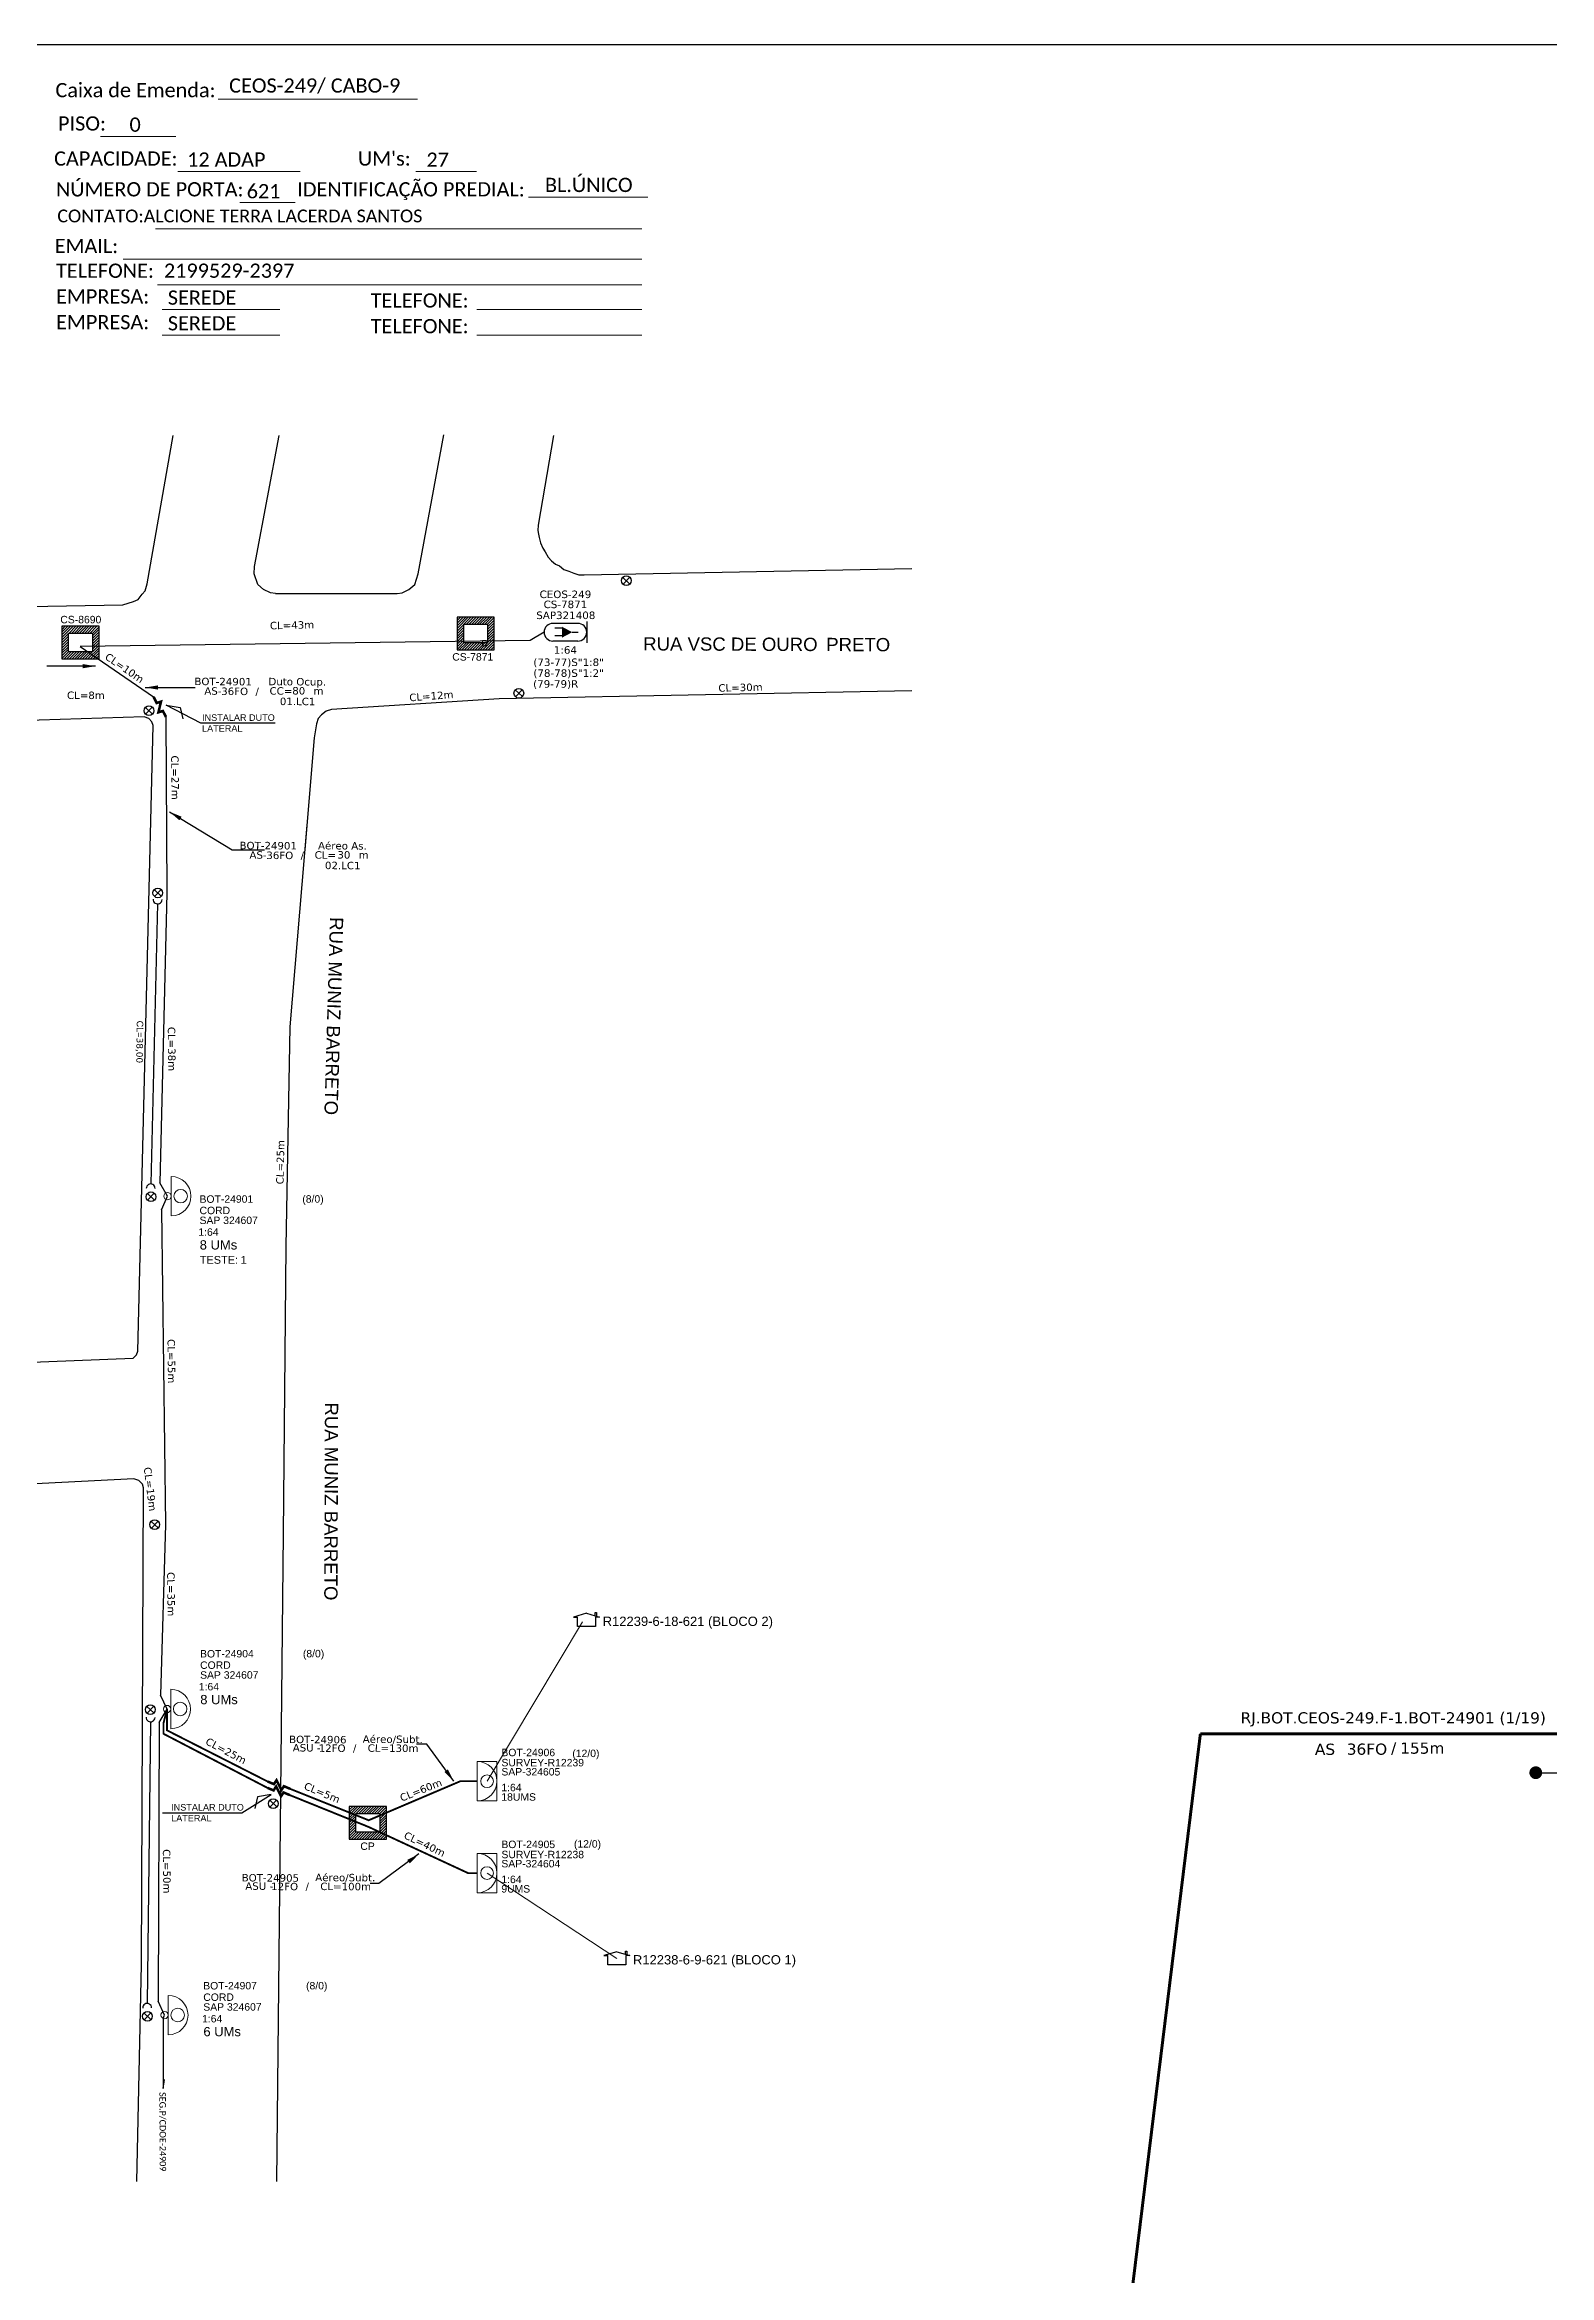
# Model space of a CAD drawing. Header units: metres. Extents: x 0 to 2138, y 0 to 691.
# Drawn here: x 1246.1 to 1479.2, y 345.6 to 691.3 of the extents above; entities that cross this region are included whole.
import ezdxf
from ezdxf.enums import TextEntityAlignment as Align

# ---------------------------------------------------------------- set-up
doc = ezdxf.new("R2010")
doc.units = ezdxf.units.M
for name, color, linetype in [('10.1-Caixas Subterrâneas', 5, 'Continuous'), ('20.4-CEOS', 1, 'Continuous'), ('CAP a instalar', 1, 'Continuous'), ('CDO_POSTE', 1, 'Continuous'), ('Comprimeto de lance', 255, 'Continuous'), ('DROP DE CLIENTE', 140, 'Continuous'), ('label_cabos', 7, 'Continuous'), ('QUADRA', 7, 'Continuous'), ('SETA', 7, 'Continuous'), ('Subida Lateral', 5, 'Continuous'), ('surveys', 7, 'Continuous'), ('surveys legendas', 7, 'Continuous')]:
    doc.layers.add(name, color=color, linetype=linetype)
for name, color, linetype, lineweight in [("20.0-LEGENDA DOS CDO'S", 1, 'Continuous', 0), ('20.1-CDO_INTERIOR', 1, 'Continuous', 0), ('20.2-CDO_POSTE', 1, 'Continuous', 5), ('20.6-CORDOALHA_SUPORTE', 7, 'Continuous', 25), ('40.1-ETIQUETAS', 1, 'Continuous', 20), ('CORDOALHA_SUPORTE', 7, 'Continuous', 25), ('Segmento Logradouro Texto', 252, 'Continuous', 0)]:
    doc.layers.add(name, color=color, linetype=linetype, lineweight=lineweight)
doc.styles.add('ARIAL', font='arial.ttf')
doc.styles.add('DIGICADE', font='arial.ttf')
doc.styles.add('ROMANS', font='arial.ttf')
doc.styles.add('siredit', font='verdana.ttf')
doc.styles.get("Standard").update_dxf_attribs({"font": 'arial.ttf'})
doc.styles.add('WMF-Calibri0', font='calibri.ttf')
doc.linetypes.add('FENCELINE1', pattern='A,0.25,-0.1,[133,ltypeshp.shx,S=0.1,R=0,X=-0.1,Y=0],-0.1,1', length=1.45)
doc.dimstyles.new('CC', dxfattribs={"dimtxt": 1, "dimasz": 2, "dimexe": 0.18, "dimexo": 0.0625, "dimgap": 0.09, "dimtad": 0, "dimdec": 0, "dimrnd": 1, "dimzin": 0, "dimdsep": 46, "dimtxsty": 'siredit', "dimblk": 'NONE', "dimcen": 0, "dimse1": 1, "dimse2": 1, "dimsd1": 1, "dimsd2": 1, "dimclrt": 7, "dimadec": 0, "dimazin": 0, "dimtfac": 1, "dimtdec": 0, "dimtofl": 0, "dimtmove": 0, "dimatfit": 3, "dimfxl": 0, "dimtolj": 1, "dimtzin": 0, "dimarcsym": 0})
doc.dimstyles.get("Standard").update_dxf_attribs({"dimtxt": 0.18, "dimasz": 0.18, "dimexe": 0.18, "dimexo": 0.0625, "dimgap": 0.09, "dimtad": 0, "dimtih": 1, "dimtoh": 1, "dimdec": 4, "dimzin": 0, "dimdsep": 46, "dimtxsty": 'Standard', "dimcen": 0.09, "dimadec": 0, "dimazin": 0, "dimtfac": 1, "dimtdec": 4, "dimtofl": 0, "dimtmove": 0, "dimatfit": 3, "dimfxl": 0, "dimtolj": 1, "dimtzin": 0, "dimarcsym": 0})

# ---------------------------------------------------------------- blocks, each defined once
blk = doc.blocks.new('POLE_POLE')
at = {"color": 1}
for p, q in [((-0.000004, 0.0000077), (0.0000036, 0.0000006)), ((0.0000034, 0.000008), (-0.0000038, 0.0000004))]:
    blk.add_line(p, q, dxfattribs=at)
blk.add_circle((-0.0000002, 0.0000042), 0.00000522, dxfattribs=at)
blk = doc.blocks.new('SURVEY_SURVEY')
for p, q in [((0, 0.0000167), (-0.0000141, 0.0000125)), ((-0.0000141, 0.0000125), (-0.0000097, 0.0000125)), ((-0.0000097, 0.0000025), (-0.0000097, 0.0000125)), ((0.0000097, 0.0000025), (-0.0000097, 0.0000025)), ((0, 0.0000167), (0.0000141, 0.0000125)), ((0.0000094, 0.0000173), (0.0000109, 0.0000173)), ((0.0000094, 0.000014), (0.0000094, 0.0000173)), ((0.0000097, 0.0000126), (0.0000097, 0.0000025)), ((0.0000141, 0.0000125), (0.0000097, 0.0000125)), ((0.0000109, 0.0000173), (0.0000109, 0.0000135))]:
    blk.add_line(p, q)
blk = doc.blocks.new('*X5')
at = {"color": 0, "linetype": 'Continuous'}
for p, q in [((-1.25, 0.34099), (-0.49099, 1.1)), ((-1.25, 0.517767), (-0.667767, 1.1)), ((-1.25, 0.694544), (-0.844544, 1.1)), ((-1.25, 0.87132), (-1.02132, 1.1)), ((-1.25, 1.048097), (-1.198097, 1.1)), ((-1.25, 0.164214), (-0.8035, 0.610714)), ((-1.25, -0.012563), (-0.8035, 0.433937)), ((-1.25, -0.18934), (-0.8035, 0.25716)), ((-1.25, -0.366117), (-0.8035, 0.080383)), ((-0.789214, 0.625), (-0.314214, 1.1)), ((-0.612437, 0.625), (-0.137437, 1.1)), ((-0.43566, 0.625), (0.03934, 1.1)), ((-0.258883, 0.625), (0.216117, 1.1)), ((-0.082107, 0.625), (0.392893, 1.1)), ((0.09467, 0.625), (0.56967, 1.1)), ((0.271447, 0.625), (0.746447, 1.1)), ((0.448223, 0.625), (0.923223, 1.1)), ((0.625, 0.625), (1.1, 1.1)), ((0.801777, 0.625), (1.25, 1.073223)), ((0.8035, 0.449947), (1.25, 0.896447)), ((0.8035, 0.27317), (1.25, 0.71967)), ((0.8035, 0.096393), (1.25, 0.542893)), ((0.8035, -0.080383), (1.25, 0.366117)), ((0.8035, -0.25716), (1.25, 0.18934)), ((0.8035, -0.433937), (1.25, 0.012563)), ((-1.25, -0.542893), (-0.8035, -0.096393)), ((-1.25, -0.71967), (-0.8035, -0.27317)), ((-1.25, -0.896447), (-0.8035, -0.449947)), ((-1.25, -1.073223), (-0.801777, -0.625)), ((-1.1, -1.1), (-0.625, -0.625)), ((-0.923223, -1.1), (-0.448223, -0.625)), ((-0.746447, -1.1), (-0.271447, -0.625)), ((-0.56967, -1.1), (-0.09467, -0.625)), ((-0.392893, -1.1), (0.082107, -0.625)), ((-0.216117, -1.1), (0.258883, -0.625)), ((-0.03934, -1.1), (0.43566, -0.625)), ((0.137437, -1.1), (0.612437, -0.625)), ((0.314214, -1.1), (0.789214, -0.625)), ((0.49099, -1.1), (1.25, -0.34099)), ((0.667767, -1.1), (1.25, -0.517767)), ((0.8035, -0.610714), (1.25, -0.164214)), ((0.844544, -1.1), (1.25, -0.694544)), ((1.02132, -1.1), (1.25, -0.87132)), ((1.198097, -1.1), (1.25, -1.048097))]:
    blk.add_line(p, q, dxfattribs=at)
blk = doc.blocks.new('MANHOLE_MQ')
at = {"color": 0, "linetype": 'Continuous'}
for p, q in [((0.00000623, 0.00000569), (-0.00000627, 0.00000569)), ((-0.00000627, 0.00000569), (-0.00000627, -0.00000531)), ((-0.00000404, 0.00000331), (0.00000399, 0.00000331)), ((-0.00000404, -0.00000294), (-0.00000404, 0.00000331)), ((0.00000399, 0.00000331), (0.00000399, -0.00000294)), ((0.00000623, -0.00000531), (0.00000623, 0.00000569)), ((-0.00000627, -0.00000531), (0.00000623, -0.00000531)), ((0.00000399, -0.00000294), (-0.00000404, -0.00000294)), ((0.00000399, -0.00000294), (0.00000399, -0.00000294))]:
    blk.add_line(p, q, dxfattribs=at)
at = {"color": 0, "linetype": 'Continuous', "xscale": 5e-06, "yscale": 5e-06, "zscale": 1e-05}
blk.add_blockref('*X5', (-0.00000002, 0.00000019), dxfattribs=at)
blk = doc.blocks.new('*U6')
at = {"color": 0}
blk.add_line((2.14, -0.58), (-2.1, -0.68), dxfattribs=at)
for centre, radius in [((0, 0.38), 0.733), ((0.03, -1.03), 0.393)]:
    blk.add_circle(centre, radius, dxfattribs=at)
blk.add_arc((0.02, -0.63), 2.12, 1.3782, 181.3782, dxfattribs=at)
blk = doc.blocks.new('*U10')
at = {"layer": '20.4-CEOS', "color": 7, "style": 'siredit'}
for tag, p in [('FIBRAS_SPLITTER', (0, 0)), ('FIBRAS_TOP_C', (0, -4.13)), ('RESERVA_FINAIS', (0, -5.46))]:
    blk.add_attdef(tag, p, '', height=1.01, dxfattribs=at)
for tag, p, flags in [('ID_ATIVIDADE', (0, -6.77), 3), ('QTDE', (0, -9.4), 1), ('FATOR', (0, -8.09), 1), ('FID', (0, -10.71), 1)]:
    blk.add_attdef(tag, p, '', height=1.01, dxfattribs=dict(at, flags=flags))
blk = doc.blocks.new('*U12')
at = {"layer": '20.4-CEOS', "color": 7, "style": 'siredit'}
blk.add_attdef('FIBRAS_SPLITTER', (0, 0), '', height=1.01, dxfattribs=at)
for tag, p, flags in [('ID_ATIVIDADE', (0, -1.48), 3), ('FATOR', (0, -2.79), 1), ('QTDE', (0, -4.11), 1), ('FID', (0, -5.42), 1)]:
    blk.add_attdef(tag, p, '', height=1.01, dxfattribs=dict(at, flags=flags))
blk = doc.blocks.new('Inst CORD BENZINAL 4.55MM 3F (sem recursos)')
at = {"layer": '20.6-CORDOALHA_SUPORTE', "color": 0, "lineweight": 0, "style": 'ROMANS'}
blk.add_attdef('LANCE', text='', height=1, dxfattribs=at).set_placement((-0.54, -2.21), align=Align.RIGHT)
at = {"layer": '20.6-CORDOALHA_SUPORTE', "color": 0, "style": 'siredit'}
blk.add_attdef('QTDE', (-0.54, -2.21), '', height=1, rotation=359.69, dxfattribs=at)
at = {"layer": '20.6-CORDOALHA_SUPORTE', "color": 0, "lineweight": 0, "style": 'ROMANS'}
for tag, p, flags in [('FATOR', (-5.2, -4.44), 3), ('ID_ATIVIDADE', (-5.2, -6.67), 3), ('FID', (-5.2, -8.9), 1)]:
    blk.add_attdef(tag, p, '', height=1, dxfattribs=dict(at, flags=flags))
blk = doc.blocks.new('Inst CDOE-8 CAIXA DIST OPT CDOE 48F_8D C_SPL OPTAP')
at = {"layer": "20.0-LEGENDA DOS CDO'S", "color": 0}
for tag, p, style, flags in [('ID_ATIVIDADE', (0.12, 6.47), 'ARIAL', 3), ('FATOR', (7.92, 6.47), 'ARIAL', 1), ('QTDE', (0.23, -0.97), 'DIGICADE', 3)]:
    blk.add_attdef(tag, p, '', height=0.8, rotation=0.118, dxfattribs=dict(at, style=style, flags=flags))
at = {"layer": "20.0-LEGENDA DOS CDO'S", "color": 0, "style": 'ARIAL'}
for tag, p, height in [('CORDOALHA', (0.12, 4.02), 0.8), ('FID', (0.12, 5.25), 0.8), ('1:XX', (-0.01, 1.7), 0.8), ('SAP', (0.12, 2.96), 0.8), ('UMS', (0.14, 0.22), 1)]:
    blk.add_attdef(tag, p, '', height=height, rotation=0.118, dxfattribs=at)
blk.add_attdef('FIBRAS_UTILIZADAS', text='', height=0.8, rotation=0.118, dxfattribs=at).set_placement((13.48, 5.26), align=Align.CENTER)
blk = doc.blocks.new('Teste  FTTH')
at = {"color": 0, "lineweight": 0, "style": 'ROMANS'}
for tag, p in [('TESTE', (-2.3, -0.29)), ('QTDE', (0.21, -0.29))]:
    blk.add_attdef(tag, p, '', height=0.48, dxfattribs=at)
for tag, p, flags in [('FID', (-2.23, -1.25), 1), ('FATOR', (-2.23, -2.03), 3), ('ID_ATIVIDADE', (-2.23, -2.72), 3)]:
    blk.add_attdef(tag, p, '', height=0.48, dxfattribs=dict(at, flags=flags))
blk = doc.blocks.new('LEGENDA DOS CABOS')
at = {"layer": 'label_cabos', "color": 0, "style": 'siredit'}
for tag, p in [('TIPO_CABO', (2.74, 0.52)), ('ID', (4.24, 1.63)), ('CABO', (6.16, 0.47)), ('/', (9.19, 0.47)), ('METROS', (14.36, 0.47)), ('XX', (14.31, 1.67))]:
    blk.add_attdef(tag, text='', height=1, rotation=359.69, dxfattribs=at).set_placement(p, align=Align.MIDDLE_CENTER)
blk = doc.blocks.new('_None')
blk = doc.blocks.new('Inst CB AS CFOA-SM-AS-80-TS-36')
at = {"layer": 'label_cabos', "color": 0, "style": 'siredit'}
for tag, flags, p in [('ID_ATIVIDADE', 3, (1.31, 2.67)), ('FATOR', 1, (11.56, 2.55))]:
    blk.add_attdef(tag, text='', height=1, rotation=359.69, dxfattribs=dict(at, flags=flags)).set_placement(p, align=Align.MIDDLE_CENTER)
for tag, p in [('TIPO_CABO', (1.76, 0)), ('DESTINO_CABO', (3.13, 1.26)), ('CABO', (4.69, -0.05)), ('/', (7.71, -0.05)), ('LANCE', (10.81, 0)), ('TIPO_CABO', (13.11, 1.24)), ('UND', (15.96, 0)), ('FID', (13.15, -1.41))]:
    blk.add_attdef(tag, text='', height=1, rotation=359.69, dxfattribs=at).set_placement(p, align=Align.MIDDLE_CENTER)
blk.add_attdef('QTDE', (12.43, -0.47), '', height=1, rotation=359.69, dxfattribs=at)
blk = doc.blocks.new('Inst CB DT OCUP CFOA-SM-AS-80-TS-36')
at = {"layer": 'label_cabos', "color": 0, "style": 'siredit'}
for tag, flags, p in [('ID_ATIVIDADE', 3, (1.31, 2.67)), ('FATOR', 1, (11.56, 2.55))]:
    blk.add_attdef(tag, text='', height=1, rotation=359.69, dxfattribs=dict(at, flags=flags)).set_placement(p, align=Align.MIDDLE_CENTER)
for tag, p in [('TIPO_CABO', (1.76, 0)), ('DESTINO_CABO', (3.13, 1.26)), ('CABO', (4.69, -0.05)), ('/', (7.71, -0.05)), ('LANCE', (10.91, 0)), ('TIPO_CABO', (13.11, 1.24)), ('UND', (15.96, 0)), ('FID', (13.15, -1.41))]:
    blk.add_attdef(tag, text='', height=1, rotation=359.69, dxfattribs=at).set_placement(p, align=Align.MIDDLE_CENTER)
blk.add_attdef('QTDE', (12.43, -0.47), '', height=1, rotation=359.69, dxfattribs=at)
blk = doc.blocks.new('ETIQUETA_RS5F')
at = {"layer": '40.1-ETIQUETAS', "color": 0, "style": 'siredit'}
blk.add_text('/', height=1.5, dxfattribs=at).set_placement((1.58, -1.95), align=Align.MIDDLE_RIGHT)
for tag, p in [('ETIQUETA_R_PRIMARIA', (1.21, 4.1)), ('ETIQUETA_R_SECUNDARIA', (1.21, 2.1)), ('F_ATIVAS/F_MORTAS', (1.14, -4.24))]:
    blk.add_attdef(tag, text='', height=1.5, dxfattribs=at).set_placement(p, align=Align.MIDDLE_CENTER)
for tag, p in [('TIPO_CABO', (-6.58, -2.12)), ('CAP_CABO', (0.4, -2.09))]:
    blk.add_attdef(tag, text='', height=1.5, dxfattribs=at).set_placement(p, align=Align.MIDDLE_RIGHT)
blk.add_attdef('METROS', text='', height=1.5, dxfattribs=at).set_placement((2.14, -1.95), align=Align.MIDDLE_LEFT)
for tag, p in [('FUSÃO_1', (0.85, -8.39)), ('FUSÃO_2', (0.85, -10.6)), ('FUSÃO_3', (0.85, -12.93)), ('FUSÃO_4', (0.85, -15.14)), ('FUSÃO_5', (0.85, -17.16))]:
    blk.add_attdef(tag, text='', height=1.5, dxfattribs=at).set_placement(p, align=Align.CENTER)

msp = doc.modelspace()

# ---------------------------------------------------------------- linework, layer by layer
msp.add_lwpolyline([(1110.27, 691.28), (2138.18, 691.28), (2138.18, -0.02), (1110.27, -0.02)], close=True)
at = {"lineweight": 0}
for points in [[(1272.96, 682.81), (1303.89, 682.81)], [(1254.75, 677.04), (1266.42, 677.04)], [(1266.74, 671.61), (1285.67, 671.61)], [(1263.26, 662.75), (1338.62, 662.75)], [(1258.29, 658.06), (1338.62, 658.06)], [(1263.57, 654.08), (1338.62, 654.08)]]:
    msp.add_lwpolyline(points, dxfattribs=at)
at = {"color": 7, "lineweight": 0}
for points in [[(1303.59, 671.61), (1313.02, 671.61)], [(1321.05, 667.65), (1339.56, 667.65)], [(1276.36, 666.84), (1284.9, 666.84)], [(1264.32, 650.25), (1282.53, 650.25)], [(1313.06, 650.25), (1338.62, 650.25)], [(1264.32, 646.26), (1282.53, 646.26)], [(1313.06, 646.26), (1338.62, 646.26)]]:
    msp.add_lwpolyline(points, dxfattribs=at)
at = {"color": 2}
for points in [[(1281.79, 586.13), (1270.3, 586.13), (1264.94, 588.93), (1267.08, 588.57), (1267.51, 586.79)], [(1264.36, 417.32), (1276.67, 417.32), (1281.21, 420.12), (1279.07, 419.76), (1278.64, 417.98)]]:
    msp.add_lwpolyline(points, dxfattribs=at)
for points in [[(1305.29, 427.93), (1303.73, 427.93)], [(1297.89, 406.35), (1296.55, 406.35)], [(1264.47, 385.45), (1264.47, 374.61), (1264.67, 375.99)]]:
    msp.add_lwpolyline(points)
at = {"const_width": 0.99}
msp.add_lwpolyline([(1476.61, 423.52, 1), (1477.6, 423.52, 1)], format="xyb", close=True, dxfattribs=at)
at = {"layer": '20.1-CDO_INTERIOR', "color": 1, "lineweight": 18}
for points in [[(1316.16, 419.14), (1316.17, 425.26), (1313.11, 425.26), (1313.1, 419.14)], [(1316.16, 404.9), (1316.17, 411.02), (1313.11, 411.02), (1313.1, 404.9)]]:
    msp.add_lwpolyline(points, close=True, dxfattribs=at)
for centre in [(1314.64, 422.2), (1314.64, 407.96)]:
    msp.add_circle(centre, 0.979, dxfattribs=at)
for centre in [(1313.11, 422.2), (1313.11, 407.96)]:
    msp.add_arc(centre, 3.06, 269.9724, 89.9724, dxfattribs=at)
at = {"layer": '20.4-CEOS', "color": 7}
for p, q in [((1324.85, 601.62), (1328.71, 601.62)), ((1328.71, 598.87), (1324.85, 598.87))]:
    msp.add_line(p, q, dxfattribs=at)
for points in [[(1330.08, 601.9), (1330.08, 598.59)], [(1326.32, 600.84), (1325.16, 600.84)], [(1326.32, 599.7), (1325.16, 599.7)], [(1327.84, 600.24), (1328.77, 600.24)]]:
    msp.add_lwpolyline(points, dxfattribs=at)
msp.add_lwpolyline([(1327.84, 600.24, 0, 1.69, 0), (1326.25, 600.24, 1.69, 1.69, 0)], format="xyseb", dxfattribs=at)
for centre, start, end in [((1324.85, 600.24), 90, 270), ((1328.71, 600.24), 270, 90)]:
    msp.add_arc(centre, 1.37, start, end, dxfattribs=at)
at = {"layer": 'CAP a instalar', "color": 7, "linetype": 'FENCELINE1', "ltscale": 5}
for p, q in [((1321.3, 598.97), (1251.62, 598.02)), ((1251.62, 598.02), (1262.99, 590.21)), ((1323.49, 600.24), (1321.3, 598.97)), ((1264.9, 587.11), (1265.05, 559.8)), ((1265.05, 559.8), (1263.94, 514.91)), ((1265.15, 512.85), (1263.94, 514.91)), ((1264.22, 510.74), (1265.15, 512.85)), ((1264.22, 510.74), (1264.84, 461.96)), ((1264.84, 461.96), (1264.05, 435.54)), ((1265.07, 433.39), (1264.05, 435.54)), ((1263.85, 431.28), (1265.07, 433.39)), ((1263.85, 431.28), (1263.67, 388.12)), ((1264.69, 385.97), (1263.67, 388.12)), ((1264.47, 385.45), (1264.69, 385.97))]:
    msp.add_line(p, q, dxfattribs=at)
at = {"layer": 'CAP a instalar', "color": 1, "linetype": 'FENCELINE1', "ltscale": 5, "const_width": 0.288}
for points in [[(1265.07, 433.39), (1264.51, 431.17), (1264.52, 429.55), (1280.62, 421.17)], [(1265.07, 433.39), (1265.07, 431.27), (1265.07, 430.08), (1280.68, 422.14)], [(1284.14, 421.02), (1296.3, 416.15), (1310.5, 422.2), (1313.11, 422.2)], [(1284.08, 420.05), (1296.3, 415.11), (1311.71, 407.96), (1313.11, 407.96)]]:
    msp.add_lwpolyline(points, dxfattribs=at)
at = {"layer": 'CAP a instalar', "color": 7, "linetype": 'FENCELINE1', "ltscale": 3, "const_width": 0.462}
msp.add_lwpolyline([(1425.15, 429.55), (1398.05, 208.76)], dxfattribs=at)
at = {"layer": 'CAP a instalar', "color": 7, "linetype": 'FENCELINE1', "ltscale": 7, "const_width": 0.462}
msp.add_lwpolyline([(1425.15, 429.55), (1490.59, 429.55)], dxfattribs=at)
at = {"layer": 'CORDOALHA_SUPORTE'}
for p, q in [((1263.59, 558.14), (1262.55, 514.74)), ((1262.48, 431.41), (1262.01, 387.77))]:
    msp.add_line(p, q, dxfattribs=at)
for centre, start, end in [((1263.6, 558.84), 177.0923, 357.0923), ((1262.53, 514.05), 1.1877, 181.1877), ((1262.51, 432.1), 177.0923, 357.0923), ((1261.99, 387.07), 1.1877, 181.1877)]:
    msp.add_arc(centre, 0.692, start, end, dxfattribs=at)
at = {"layer": 'DROP DE CLIENTE', "color": 4, "lineweight": 0}
for points in [[(1329.45, 446.88), (1314.64, 422.2)], [(1334.75, 394.73), (1314.64, 407.96)]]:
    msp.add_lwpolyline(points, dxfattribs=at)
at = {"layer": 'QUADRA', "color": 252}
for points in [[(1221.52, 603.84), (1229.38, 604.18), (1240.76, 604.18), (1258.2, 604.46), (1258.2, 604.46), (1259.06, 604.73), (1259.88, 605.01), (1260.59, 605.28), (1261.19, 606.11), (1261.65, 606.65), (1261.99, 607.75), (1266.03, 630.74)], [(1221.52, 603.84), (1229.38, 604.18), (1240.76, 604.18), (1258.2, 604.46), (1258.2, 604.46), (1259.06, 604.73), (1259.88, 605.01), (1260.59, 605.28), (1261.19, 606.11), (1261.65, 606.65), (1261.99, 607.75), (1266.03, 630.74)], [(1278.81, 611.49), (1282.43, 630.74)], [(1303.98, 609.28), (1307.96, 630.83)], [(1324.92, 630.74), (1322.56, 616.82), (1322.52, 615.99), (1322.52, 615.99), (1322.59, 615.44), (1322.73, 614.89), (1322.93, 614.07), (1323.26, 613.25), (1323.64, 612.7), (1324.1, 611.87), (1324.63, 611.32), (1325.22, 610.77), (1325.87, 610.5), (1326.55, 609.95), (1327.29, 609.68), (1328.07, 609.4), (1328.87, 609.13), (1329.68, 609.13), (1380.43, 610.09)], [(1324.92, 630.74), (1322.56, 616.82), (1322.52, 615.99), (1322.52, 615.99), (1322.59, 615.44), (1322.73, 614.89), (1322.93, 614.07), (1323.26, 613.25), (1323.64, 612.7), (1324.1, 611.87), (1324.63, 611.32), (1325.22, 610.77), (1325.87, 610.5), (1326.55, 609.95), (1327.29, 609.68), (1328.07, 609.4), (1328.87, 609.13), (1329.68, 609.13), (1380.43, 610.09)], [(1281.86, 606.25), (1281.07, 606.36), (1280.02, 606.86), (1279.11, 607.62), (1278.58, 609.28), (1278.63, 610.43), (1278.81, 611.49)], [(1300.69, 606.25), (1301.48, 606.36), (1302.54, 606.86), (1303.45, 607.62), (1303.98, 609.28)], [(1281.86, 606.25), (1300.69, 606.25)], [(1380.43, 591.13), (1316.53, 589.9), (1290.52, 588.25), (1289.7, 587.98), (1288.98, 587.43), (1288.48, 586.88), (1288.22, 586.06), (1287.88, 583.86), (1286.41, 566.57)], [(1380.43, 591.13), (1316.53, 589.9), (1290.52, 588.25), (1289.7, 587.98), (1288.98, 587.43), (1288.48, 586.88), (1288.22, 586.06), (1287.88, 583.86), (1286.41, 566.57)], [(1237.57, 486.88), (1259.8, 487.73), (1260.33, 488.28), (1260.53, 488.83), (1262.94, 585.78), (1262.73, 586.33), (1262.22, 586.88), (1261.5, 587.15), (1245.27, 586.6), (1222.37, 586.06), (1221.52, 586.02)], [(1237.57, 486.88), (1259.8, 487.73), (1260.33, 488.28), (1260.53, 488.83), (1262.94, 585.78), (1262.73, 586.33), (1262.22, 586.88), (1261.5, 587.15), (1245.27, 586.6), (1222.37, 586.06), (1221.52, 586.02)], [(1286.73, 570.34), (1284.09, 539.09), (1283.48, 505.03), (1283.07, 460.54), (1282.02, 360.16)], [(1286.73, 570.34), (1284.09, 539.09), (1283.48, 505.03), (1283.07, 460.54), (1282.02, 360.16)], [(1260.38, 360.16), (1261.1, 393.79), (1261.41, 467.68), (1261.25, 468.23), (1260.72, 468.78), (1259.93, 469.05), (1237.57, 467.93)], [(1260.38, 360.16), (1261.1, 393.79), (1261.41, 467.68), (1261.25, 468.23), (1260.72, 468.78), (1259.93, 469.05), (1237.57, 467.93)]]:
    msp.add_lwpolyline(points, dxfattribs=at)
at = {"layer": 'Segmento Logradouro Texto'}
msp.add_lwpolyline([(1313.92, 598.14), (1313.92, 598.96), (1314.5, 598.96), (1314.5, 598.14)], close=True, dxfattribs=at)
msp.add_lwpolyline([(1313.92, 598.14), (1313.92, 598.96), (1314.5, 598.96), (1314.5, 598.14)], close=True, dxfattribs=at)
msp.add_lwpolyline([(1313.92, 598.14), (1313.92, 598.96), (1314.5, 598.96), (1314.5, 598.14)], close=True, dxfattribs=at)
at = {"layer": 'SETA'}
msp.add_lwpolyline([(1477.11, 423.52), (1485.62, 423.52)], dxfattribs=at)
at = {"layer": 'Subida Lateral', "color": 5, "const_width": 0.399}
for points in [[(1262.99, 590.21), (1263.46, 589.27), (1264.13, 589.48), (1263.73, 587.83), (1264.43, 588.03), (1264.9, 587.11)], [(1284.08, 420.05), (1283.11, 420.46), (1282.73, 419.87), (1281.97, 421.39), (1281.57, 420.78), (1280.62, 421.17)], [(1284.14, 421.02), (1283.17, 421.43), (1282.79, 420.84), (1282.03, 422.36), (1281.63, 421.75), (1280.68, 422.14)]]:
    msp.add_lwpolyline(points, dxfattribs=at)

# ---------------------------------------------------------------- block references
at = {"layer": '10.1-Caixas Subterrâneas', "color": 30, "xscale": 460494.0782080677, "yscale": 460494.0782080677, "zscale": 460494.0782080677, "rotation": 180.0000000000627}
for p in [(1312.86, 600.12), (1251.65, 598.71), (1296.17, 415.85)]:
    msp.add_blockref('MANHOLE_MQ', p, dxfattribs=at)
at = {"layer": "20.0-LEGENDA DOS CDO'S", "color": 7, "lineweight": 0}
ref = msp.add_blockref('Inst CDOE-8 CAIXA DIST OPT CDOE 48F_8D C_SPL OPTAP', (1269.92, 504.27), dxfattribs=dict(at, xscale=1.44, yscale=1.44, zscale=1.44))
ref.add_attrib('FID', 'BOT-24901', (1270.1, 511.82), dxfattribs={"color": 0, "height": 1.152, "rotation": 0.118, "style": 'ARIAL'})
ref.add_attrib('CORDOALHA', 'CORD', (1270.1, 510.06), dxfattribs={"color": 0, "height": 1.152, "rotation": 0.118, "style": 'ARIAL'})
ref.add_attrib('SAP', 'SAP 324607', (1270.1, 508.53), dxfattribs={"color": 0, "height": 1.152, "rotation": 0.118, "style": 'ARIAL'})
ref.add_attrib('1:XX', '1:64', (1269.91, 506.71), dxfattribs={"color": 0, "height": 1.152, "rotation": 0.118, "style": 'ARIAL'})
ref.add_attrib('UMS', '8 UMs', (1270.13, 504.58), dxfattribs={"color": 0, "height": 1.44, "rotation": 0.118, "style": 'ARIAL'})
ref.add_attrib('FIBRAS_UTILIZADAS', '(8/0)', dxfattribs={"color": 0, "height": 1.152, "rotation": 0.118, "style": 'ARIAL'}).set_placement((1289.33, 511.85), align=Align.RIGHT)
at = {"layer": "20.0-LEGENDA DOS CDO'S", "color": 7, "lineweight": 0, "xscale": 2.520720000000001, "yscale": 2.52072, "zscale": 2.52072, "rotation": 3.12679767405859e-05}
msp.add_blockref('Teste  FTTH', (1275.94, 503.11), dxfattribs=at).add_auto_attribs({'TESTE': 'TESTE:', 'QTDE': '1'})
at = {"layer": "20.0-LEGENDA DOS CDO'S", "color": 5, "lineweight": 0}
ref = msp.add_blockref('Inst CDOE-8 CAIXA DIST OPT CDOE 48F_8D C_SPL OPTAP', (1270.01, 433.82), dxfattribs=dict(at, xscale=1.44, yscale=1.44, zscale=1.44))
ref.add_attrib('FID', 'BOT-24904', (1270.18, 441.37), dxfattribs={"color": 0, "height": 1.152, "rotation": 0.118, "style": 'ARIAL'})
ref.add_attrib('CORDOALHA', 'CORD', (1270.19, 439.61), dxfattribs={"color": 0, "height": 1.152, "rotation": 0.118, "style": 'ARIAL'})
ref.add_attrib('SAP', 'SAP 324607', (1270.19, 438.08), dxfattribs={"color": 0, "height": 1.152, "rotation": 0.118, "style": 'ARIAL'})
ref.add_attrib('1:XX', '1:64', (1269.99, 436.27), dxfattribs={"color": 0, "height": 1.152, "rotation": 0.118, "style": 'ARIAL'})
ref.add_attrib('UMS', '8 UMs', (1270.21, 434.13), dxfattribs={"color": 0, "height": 1.44, "rotation": 0.118, "style": 'ARIAL'})
ref.add_attrib('FIBRAS_UTILIZADAS', '(8/0)', dxfattribs={"color": 0, "height": 1.152, "rotation": 0.118, "style": 'ARIAL'}).set_placement((1289.42, 441.4), align=Align.RIGHT)
at = {"layer": "20.0-LEGENDA DOS CDO'S", "color": 7, "lineweight": 0}
ref = msp.add_blockref('Inst CDOE-8 CAIXA DIST OPT CDOE 48F_8D C_SPL OPTAP', (1270.5, 382.37), dxfattribs=dict(at, xscale=1.44, yscale=1.44, zscale=1.44))
ref.add_attrib('FID', 'BOT-24907', (1270.67, 389.93), dxfattribs={"color": 0, "height": 1.152, "rotation": 0.118, "style": 'ARIAL'})
ref.add_attrib('CORDOALHA', 'CORD', (1270.68, 388.16), dxfattribs={"color": 0, "height": 1.152, "rotation": 0.118, "style": 'ARIAL'})
ref.add_attrib('SAP', 'SAP 324607', (1270.68, 386.64), dxfattribs={"color": 0, "height": 1.152, "rotation": 0.118, "style": 'ARIAL'})
ref.add_attrib('1:XX', '1:64', (1270.49, 384.82), dxfattribs={"color": 0, "height": 1.152, "rotation": 0.118, "style": 'ARIAL'})
ref.add_attrib('UMS', '6 UMs', (1270.7, 382.68), dxfattribs={"color": 0, "height": 1.44, "rotation": 0.118, "style": 'ARIAL'})
ref.add_attrib('FIBRAS_UTILIZADAS', '(8/0)', dxfattribs={"color": 0, "height": 1.152, "rotation": 0.118, "style": 'ARIAL'}).set_placement((1289.91, 389.95), align=Align.RIGHT)
at = {"layer": '20.2-CDO_POSTE', "color": 7, "xscale": -1.44, "yscale": 1.44, "zscale": 1.44, "rotation": 271.3685213900436}
for p in [(1266.63, 512.84), (1266.17, 385.96)]:
    msp.add_blockref('*U6', p, dxfattribs=at)
at = {"layer": '20.2-CDO_POSTE', "color": 5, "xscale": -1.44, "yscale": 1.44, "zscale": 1.44, "rotation": 271.3685213900436}
msp.add_blockref('*U6', (1266.55, 433.38), dxfattribs=at)
at = {"layer": '20.4-CEOS', "color": 7, "lineweight": 0}
ref = msp.add_blockref('*U10', (1321.81, 595), dxfattribs=dict(at, xscale=1.152, yscale=1.152, zscale=1.152))
ref.add_attrib('FIBRAS_SPLITTER', '(73-77)S"1:8"', (1321.81, 595), dxfattribs={"color": 7, "height": 1.1631, "style": 'siredit'})
ref.add_attrib('RESERVA_FINAIS', '(79-79)R', (1321.78, 591.64), dxfattribs={"color": 7, "height": 1.163, "style": 'siredit'})
at = {"layer": '20.4-CEOS', "color": 7, "lineweight": 0, "xscale": 1.152, "yscale": 1.152, "zscale": 1.152}
msp.add_blockref('*U12', (1321.81, 593.32), dxfattribs=at).add_auto_attribs({'FIBRAS_SPLITTER': '(78-78)S"1:2"'})
at = {"layer": '20.6-CORDOALHA_SUPORTE', "color": 0, "lineweight": 0}
ref = msp.add_blockref('Inst CORD BENZINAL 4.55MM 3F (sem recursos)', (1263.82, 545.14), dxfattribs=dict(at, xscale=1.44, yscale=1.44, zscale=1.44, rotation=269.523481394426))
ref.add_attrib('QTDE', '38,00', (1260.35, 537.43), dxfattribs={"color": 0, "height": 1.008, "rotation": 269.2135, "style": 'siredit'})
ref.add_attrib('LANCE', 'CL=', dxfattribs={"color": 0, "lineweight": 0, "height": 1.008, "rotation": 269.5235, "style": 'ROMANS'}).set_placement((1260.35, 537.43), align=Align.RIGHT)
at = {"layer": '40.1-ETIQUETAS', "color": 7}
ref = msp.add_blockref('ETIQUETA_RS5F', (1453.66, 429.59), dxfattribs=dict(at, xscale=1.154735985148873, yscale=1.154735985148873, zscale=1.154735985148873))
ref.add_attrib('ETIQUETA_R_SECUNDARIA', 'RJ.BOT.CEOS-249.F-1.BOT-24901 (1/19)', dxfattribs={"color": 0, "height": 1.7321, "style": 'siredit'}).set_placement((1455.02, 432.02), align=Align.MIDDLE_CENTER)
ref.add_attrib('TIPO_CABO', 'AS', dxfattribs={"color": 0, "height": 1.732, "style": 'siredit'}).set_placement((1446.02, 427.15), align=Align.MIDDLE_RIGHT)
ref.add_attrib('CAP_CABO', '36FO', dxfattribs={"color": 0, "height": 1.732, "style": 'siredit'}).set_placement((1454.08, 427.17), align=Align.MIDDLE_RIGHT)
ref.add_attrib('METROS', '155m', dxfattribs={"color": 0, "height": 1.732, "style": 'siredit'}).set_placement((1456.1, 427.33), align=Align.MIDDLE_LEFT)
at = {"layer": 'CDO_POSTE', "color": 10, "xscale": 144000, "yscale": 144000, "zscale": 144000}
for p in [(1336.26, 607.62), (1319.59, 590.18), (1262.29, 587.47), (1263.66, 559.24), (1262.6, 512.15), (1263.18, 461.36), (1262.52, 432.69), (1281.54, 418.13), (1262.06, 385.18)]:
    msp.add_blockref('POLE_POLE', p, dxfattribs=at)
at = {"layer": 'label_cabos', "color": 0, "lineweight": 0}
ref = msp.add_blockref('Inst CB DT OCUP CFOA-SM-AS-80-TS-36', (1270.14, 591.14), dxfattribs=dict(at, xscale=1.152, yscale=1.152, zscale=1.152))
ref.add_attrib('DESTINO_CABO', 'BOT-24901', dxfattribs={"color": 0, "height": 1.152, "rotation": 359.69, "style": 'siredit'}).set_placement((1273.75, 592.59), align=Align.MIDDLE_CENTER)
ref.add_attrib('CABO', '36FO', dxfattribs={"color": 0, "height": 1.152, "rotation": 359.69, "style": 'siredit'}).set_placement((1275.54, 591.08), align=Align.MIDDLE_CENTER)
ref.add_attrib('TIPO_CABO', 'Duto Ocup.', dxfattribs={"color": 0, "height": 1.152, "rotation": 359.69, "style": 'siredit'}).set_placement((1285.24, 592.57), align=Align.MIDDLE_CENTER)
ref.add_attrib('/', '/', dxfattribs={"color": 0, "height": 1.15, "rotation": 359.69, "style": 'siredit'}).set_placement((1279.03, 591.08), align=Align.MIDDLE_CENTER)
ref.add_attrib('TIPO_CABO', 'AS-', dxfattribs={"color": 0, "height": 1.152, "rotation": 359.69, "style": 'siredit'}).set_placement((1272.17, 591.13), align=Align.MIDDLE_CENTER)
ref.add_attrib('FID', '01.LC1', dxfattribs={"color": 0, "height": 1.152, "rotation": 359.69, "style": 'siredit'}).set_placement((1285.29, 589.51), align=Align.MIDDLE_CENTER)
ref.add_attrib('LANCE', 'CC=', dxfattribs={"color": 0, "height": 1.152, "rotation": 359.69, "style": 'siredit'}).set_placement((1282.71, 591.14), align=Align.MIDDLE_CENTER)
ref.add_attrib('QTDE', '80', (1284.46, 590.59), dxfattribs={"color": 0, "height": 1.152, "rotation": 359.69, "style": 'siredit'})
ref.add_attrib('UND', 'm', dxfattribs={"color": 0, "height": 1.15, "rotation": 359.69, "style": 'siredit'}).set_placement((1288.53, 591.14), align=Align.MIDDLE_CENTER)
ref = msp.add_blockref('Inst CB AS CFOA-SM-AS-80-TS-36', (1277.13, 565.72), dxfattribs=dict(at, xscale=1.152, yscale=1.152, zscale=1.152))
ref.add_attrib('DESTINO_CABO', 'BOT-24901', dxfattribs={"color": 0, "height": 1.152, "rotation": 359.69, "style": 'siredit'}).set_placement((1280.74, 567.17), align=Align.MIDDLE_CENTER)
ref.add_attrib('TIPO_CABO', 'Aéreo As.', dxfattribs={"color": 0, "height": 1.152, "rotation": 359.69, "style": 'siredit'}).set_placement((1292.23, 567.15), align=Align.MIDDLE_CENTER)
ref.add_attrib('CABO', '36FO', dxfattribs={"color": 0, "height": 1.152, "rotation": 359.69, "style": 'siredit'}).set_placement((1282.53, 565.66), align=Align.MIDDLE_CENTER)
ref.add_attrib('/', '/', dxfattribs={"color": 0, "height": 1.15, "rotation": 359.69, "style": 'siredit'}).set_placement((1286.02, 565.66), align=Align.MIDDLE_CENTER)
ref.add_attrib('TIPO_CABO', 'AS-', dxfattribs={"color": 0, "height": 1.152, "rotation": 359.69, "style": 'siredit'}).set_placement((1279.16, 565.72), align=Align.MIDDLE_CENTER)
ref.add_attrib('FID', '02.LC1', dxfattribs={"color": 0, "height": 1.152, "rotation": 359.69, "style": 'siredit'}).set_placement((1292.28, 564.09), align=Align.MIDDLE_CENTER)
ref.add_attrib('LANCE', 'CL=', dxfattribs={"color": 0, "height": 1.152, "rotation": 359.69, "style": 'siredit'}).set_placement((1289.58, 565.72), align=Align.MIDDLE_CENTER)
ref.add_attrib('QTDE', '30', (1291.45, 565.17), dxfattribs={"color": 0, "height": 1.152, "rotation": 359.69, "style": 'siredit'})
ref.add_attrib('UND', 'm', dxfattribs={"color": 0, "height": 1.15, "rotation": 359.69, "style": 'siredit'}).set_placement((1295.52, 565.72), align=Align.MIDDLE_CENTER)
at = {"layer": 'label_cabos', "color": 0, "lineweight": 0, "xscale": 1.152, "yscale": 1.152, "zscale": 1.152}
for p, values in [((1283.54, 426.78), {'ID': 'BOT-24906', 'CABO': '12FO', 'METROS': 'CL=130m', 'XX': 'Aéreo/Subt.', '/': '/', 'TIPO_CABO': 'ASU -'}), ((1276.19, 405.35), {'ID': 'BOT-24905', 'CABO': '12FO', 'METROS': 'CL=100m', 'XX': 'Aéreo/Subt.', '/': '/', 'TIPO_CABO': 'ASU -'})]:
    msp.add_blockref('LEGENDA DOS CABOS', p, dxfattribs=at).add_auto_attribs(values)
at = {"layer": 'surveys', "color": 255, "xscale": 144000, "yscale": 144000, "zscale": 144000}
for p in [(1330.05, 445.83), (1334.75, 393.38)]:
    msp.add_blockref('SURVEY_SURVEY', p, dxfattribs=at)

# ---------------------------------------------------------------- texts
at = {"lineweight": 0, "style": 'WMF-Calibri0'}
for s, height, p in [('Caixa de Emenda:', 2.2064, (1247.78, 683.13)), ('PISO:', 2.206, (1248.18, 677.96)), ('CAPACIDADE:', 2.2064, (1247.57, 672.53)), ('CONTATO:ALCIONE TERRA LACERDA SANTOS', 1.9858, (1248.07, 663.74)), ('EMAIL:', 2.206, (1247.65, 658.98)), ('TELEFONE:  2199529-2397', 2.2064, (1247.87, 655.15))]:
    msp.add_text(s, height=height, dxfattribs=at).set_placement(p)
at = {"style": 'WMF-Calibri0'}
for s, height, p in [('CEOS-249/ CABO-9', 2.2064, (1274.68, 683.84)), ('0', 2.21, (1259.25, 677.78)), ('12 ADAP', 2.206, (1268.18, 672.37))]:
    msp.add_text(s, height=height, dxfattribs=at).set_placement(p)
at = {"color": 7, "lineweight": 0, "style": 'WMF-Calibri0'}
for s, height, p in [("UM's:", 2.206, (1294.64, 672.53)), ('NÚMERO DE PORTA:', 2.2064, (1247.86, 667.76)), ('IDENTIFICAÇÃO PREDIAL:', 2.2064, (1285.24, 667.76)), ('EMPRESA:', 2.206, (1247.87, 651.16)), ('TELEFONE:', 2.206, (1296.62, 650.54)), ('EMPRESA:', 2.206, (1247.87, 647.18)), ('TELEFONE:', 2.206, (1296.62, 646.56))]:
    msp.add_text(s, height=height, dxfattribs=at).set_placement(p)
at = {"color": 7, "style": 'WMF-Calibri0'}
for s, p in [('27', (1305.25, 672.35)), ('BL.ÚNICO', (1323.61, 668.44)), ('621', (1277.41, 667.47)), ('SEREDE', (1265.18, 650.98)), ('SEREDE', (1265.18, 647))]:
    msp.add_text(s, height=2.206, dxfattribs=at).set_placement(p)
at = {"style": 'WMF-Calibri0'}
msp.add_text('SEG.P/CDOE-24909', height=1.0006, rotation=270.1942, dxfattribs=at).set_placement((1263.88, 374.02))
at = {"color": 0, "char_height": 1.008, "width": 12.1583, "attachment_point": 1, "style": 'ARIAL'}
for insert in [(1270.49, 587.51), (1265.7, 418.66)]:
    msp.add_mtext('\\C3;INSTALAR DUTO LATERAL', dxfattribs=dict(at, insert=insert))
at = {"layer": '10.1-Caixas Subterrâneas', "color": 30, "style": 'ARIAL'}
for s, p in [('CS-8690', (1248.53, 601.62)), ('CS-7871', (1309.25, 595.84)), ('CP', (1295.01, 411.56))]:
    msp.add_text(s, height=1.152, dxfattribs=at).set_placement(p)
at = {"layer": "20.0-LEGENDA DOS CDO'S", "color": 1, "style": 'ARIAL'}
for tag, p, s in [('SURVEY-R12239', (1316.87, 424.51), 'SV-XXXXXX'), ('BOT-24906', (1316.86, 426.08), 'CDOIXXX'), ('SAP-324605', (1316.86, 423.09), 'SAP'), ('1:64', (1316.85, 420.65), '1:64'), ('18UMS', (1316.85, 419.19), 'UMs'), ('SURVEY-R12238', (1316.87, 410.27), 'SV-XXXXXX'), ('BOT-24905', (1316.86, 411.84), 'CDOIXXX'), ('SAP-324604', (1316.86, 408.85), 'SAP'), ('9UMS', (1316.85, 404.95), 'UMs'), ('1:64', (1316.85, 406.41), '1:64')]:
    msp.add_attdef(tag, p, s, height=1.152, rotation=359.9724, dxfattribs=at)
for p in [(1329.95, 425.94), (1330.2, 411.91)]:
    msp.add_attdef('(12/0)', text='(XX/YY)', height=1.152, rotation=359.9724, dxfattribs=at).set_placement(p, align=Align.CENTER)
at = {"layer": '20.4-CEOS', "color": 7, "style": 'siredit'}
for tag, text, p in [('CEOS-249', 'CEOS-XXX', (1326.78, 606.69)), ('CS-7871', 'CS-XXXX', (1326.78, 605.13)), ('SAP321408', 'SAP 321408', (1326.84, 603.44)), ('1:64', '1:64', (1326.78, 598.07))]:
    msp.add_attdef(tag, text=text, height=1.163, dxfattribs=at).set_placement(p, align=Align.TOP_CENTER)
at = {"layer": 'Comprimeto de lance', "color": 0, "char_height": 1.152, "width": 204.8046, "attachment_point": 5, "style": 'siredit'}
for s, insert, rotation in [('\\A1;CL=43m', (1284.43, 601.32), 1.3061), ('\\A1;CL=10m', (1258.47, 594.69), 325.5366), ('\\A1;CL=30m', (1353.9, 591.66), 1.3061), ('\\A1;CL=8m', (1252.49, 590.45), 359.8348), ('\\A1;CL=12m', (1306.01, 590.34), 4.2744), ('\\A1;CL=27m', (1266.3, 577.71), 270.6188), ('\\A1;CL=38m', (1265.78, 535.66), 270.6188), ('\\A1;CL=25m', (1282.62, 518.12), 88.7425), ('\\A1;CL=55m', (1265.74, 487.28), 270.6188), ('\\A1;CL=19m', (1262.44, 467.46), 277.091), ('\\A1;CL=35m', (1265.68, 451.18), 270.6188), ('\\A1;CL=25m', (1274.2, 426.9), 332.072), ('\\A1;CL=5m', (1289.08, 420.42), 337.3163), ('\\A1;CL=60m', (1304.39, 420.82), 21.8938), ('\\A1;CL=50m', (1265.02, 408.24), 270.6188), ('\\A1;CL=40m', (1304.97, 412.44), 334.1963)]:
    msp.add_mtext(s, dxfattribs=dict(at, insert=insert, rotation=rotation))
at = {"layer": 'Segmento Logradouro Texto', "color": 7, "linetype": 'Continuous', "style": 'DIGICADE'}
for s, height, p in [('RUA VSC DE OURO', 2.0592, (1338.83, 597.41)), ('PRETO', 2.059, (1367.18, 597.31))]:
    msp.add_text(s, height=height, rotation=359.8001, dxfattribs=at).set_placement(p)
at = {"layer": 'Segmento Logradouro Texto', "color": 7, "linetype": 'Continuous', "char_height": 2.0592, "width": 31.2588, "attachment_point": 1, "style": 'DIGICADE'}
for insert, rotation in [((1292.37, 556.06), 268.3608), ((1291.58, 480.89), 269.8001)]:
    msp.add_mtext('\\o\\l\\fArial|b0|i0|c0|p34;\\T1.0000000000;\\W1.0000000000;RUA MUNIZ BARRETO', dxfattribs=dict(at, insert=insert, rotation=rotation))
at = {"layer": 'surveys legendas', "color": 0}
for s, p in [('R12239-6-18-621 (BLOCO 2)', (1332.55, 446.26)), ('R12238-6-9-621 (BLOCO 1)', (1337.24, 393.81))]:
    msp.add_text(s, height=1.44, dxfattribs=at).set_placement(p)

# ---------------------------------------------------------------- leaders
msp.add_leader([(1265.44, 572.41), (1275.13, 566.53), (1280.14, 566.53)], dimstyle='Standard', override={"dimasz": 2})
at = {"layer": 'label_cabos'}
for points in [[(1253.97, 594.97), (1246.45, 594.99)], [(1261.68, 591.67), (1269.42, 591.68)], [(1309.49, 422.22), (1305.29, 427.93)], [(1304.09, 410.93), (1297.89, 406.35)]]:
    msp.add_leader(points, dimstyle='CC', override={"dimgap": 0.09, "dimtad": 0}, dxfattribs=at)

doc.saveas('drawing.dxf')
